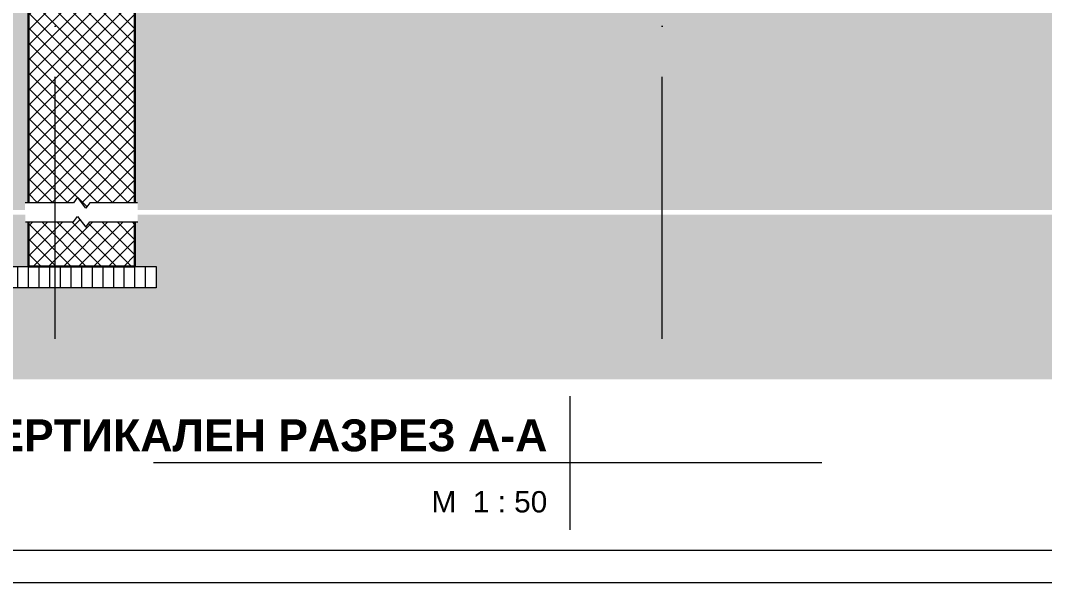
# Model space of a CAD drawing. Header units: centimetres. Extents: x 0 to 25250, y 0 to 2250.
# Drawn here: x 15858.1 to 16338.9, y 0 to 263.7 of the extents above; entities that cross this region are included whole.
import ezdxf

# ---------------------------------------------------------------- set-up
doc = ezdxf.new("R2010")
doc.units = ezdxf.units.CM
doc.linetypes.add('22-View-2$0$Dash dot', pattern=[79.375, 31.75, -23.8125, 0, -23.8125])
for name, color, linetype, lineweight in [('A-DETL', 7, 'Continuous', 9), ('A-DETL-GENF', 7, 'Continuous', 9), ('A-DETL-MBND', 7, 'Continuous', 9), ('A-FLOR-PATT', 7, 'Continuous', 9), ('A-WALL-PATT', 7, 'Continuous', 9), ('G-ANNO-TTLB', 7, 'Continuous', 9), ('S-GRID', 7, 'Continuous', 9)]:
    doc.layers.add(name, color=color, linetype=linetype, lineweight=lineweight)
doc.styles.add('22_xrefed$0$Arial', font='arial.ttf', dxfattribs={"height": 0.2})
doc.styles.add('22_xrefed$0$Arial_B', font='arialbd.ttf', dxfattribs={"height": 0.3})
pattern_1 = [(45, (16095.777, 627.4644), (-3.535534, 3.535534), []), (135, (16095.777, 627.4644), (-3.535534, -3.535534), [])]
pattern_2 = [(0, (16095.777, 627.464), (19.05, 19.05), [19.05, -19.05]), (0, (16095.777, 634.608), (19.05, 19.05), [19.05, -19.05]), (0, (16095.777, 641.752), (19.05, 19.05), [19.05, -19.05]), (90, (16098.159, 644.133), (-19.05, 19.05), [19.05, -19.05]), (90, (16105.302, 644.133), (-19.05, 19.05), [19.05, -19.05]), (90, (16112.446, 644.133), (-19.05, 19.05), [19.05, -19.05])]

# ---------------------------------------------------------------- blocks, each defined once
blk = doc.blocks.new('TEC_ОФИЦИАЛНА РАМКА - TEC_ОФИЦИАЛНА РАМКА-2548455-СГРАДА ТИП III - ВЕРТИКАЛНИ РАЗРЕЗИ 5-5_ А-А')
at = {"layer": 'G-ANNO-TTLB'}
for p, q in [((41.3208, -4.1462), (-13.1292, -4.1462)), ((-15.3792, -4.4462), (41.6208, -4.4462))]:
    blk.add_line(p, q, dxfattribs=at)
blk = doc.blocks.new('Viewport - TYPE-NAME SCALE LEVEL-1451543-СГРАДА ТИП III - ВЕРТИКАЛНИ РАЗРЕЗИ 5-5_ А-А')
at = {"layer": 'G-ANNO-TTLB'}
for p, q in [((0, -0.6268), (0, 0.6268)), ((2.3627, 0), (-3.9133, 0))]:
    blk.add_line(p, q, dxfattribs=at)
blk = doc.blocks.new('TEC-BREAKLINE - M_Break Line-2501834-A-A')
at = {"layer": 'A-DETL-GENF'}
for p, q in [((459.65, -113.79), (457.75, -116.33)), ((463.46, -118.87), (459.65, -113.79)), ((457.75, -116.33), (434.97, -116.33)), ((465.37, -116.33), (463.46, -118.87)), ((487.84, -116.33), (465.37, -116.33))]:
    blk.add_line(p, q, dxfattribs=at)
blk = doc.blocks.new('TEC-BREAKLINE - M_Break Line-2501920-A-A')
at = {"layer": 'A-DETL-GENF'}
for p, q in [((457.75, -125.31), (459.65, -122.77)), ((459.65, -122.77), (463.46, -127.85)), ((435.15, -125.31), (457.75, -125.31)), ((463.46, -127.85), (465.37, -125.31)), ((465.37, -125.31), (487.88, -125.31))]:
    blk.add_line(p, q, dxfattribs=at)

msp = doc.modelspace()

# ---------------------------------------------------------------- block references
at = {"layer": 'G-ANNO-TTLB', "xscale": 49.99999999999999, "yscale": 49.99999999999999, "zscale": 49.99999999999999}
msp.add_blockref('TEC_ОФИЦИАЛНА РАМКА - TEC_ОФИЦИАЛНА РАМКА-2548455-СГРАДА ТИП III - ВЕРТИКАЛНИ РАЗРЕЗИ 5-5_ А-А', (15818.96, 222.31), dxfattribs=at)

# ---------------------------------------------------------------- next in the draw order: hatches: boundary and pattern name
at = {"layer": 'A-DETL-GENF'}
h = msp.add_hatch(dxfattribs=at)
h.set_pattern_fill('FP2_34', color=256, style=0, pattern_type=2)
h.set_pattern_definition(pattern_2)
h.paths.add_polyline_path([(15248.03, 174.87), (15444.82, 174.87), (15444.82, 178.24), (15446.37, 178.24), (15446.37, 194.57), (15441.87, 194.57), (15441.87, 259.57), (15248.03, 259.57), (15248.03, 213.61)])
h.paths.add_polyline_path([(15483.84, 174.87), (15860.25, 174.87), (15860.25, 178.24), (15861.87, 178.24), (15861.87, 274.57), (15476.37, 274.57), (15476.37, 178.24), (15477.88, 178.24), (15477.88, 174.87)])
h.paths.add_polyline_path([(16832.72, 174.87), (16832.72, 284.57), (16599, 284.57), (16599, 194.57), (16584, 194.57), (16584, 178.24), (16585.25, 178.24), (16585.25, 174.87), (16733.67, 174.87)])
h.paths.add_polyline_path([(15913.12, 174.87), (16532.39, 174.87), (16532.39, 178.24), (16534, 178.24), (16534, 284.57), (15911.87, 284.57), (15911.87, 178.24), (15913.12, 178.24)])
h = msp.add_hatch(dxfattribs=at)
h.set_pattern_fill('FP2_34', color=256, style=0, pattern_type=2)
h.set_pattern_definition(pattern_2)
h.paths.add_polyline_path([(15842.29, 95.36), (16832.72, 95.36), (16832.72, 172.54), (16585.3, 172.54), (16585.3, 169.26), (16584, 169.26), (16584, 148.34), (16594, 148.34), (16594, 138.34), (16524, 138.34), (16524, 148.34), (16534, 148.34), (16534, 169.26), (16532.56, 169.26), (16532.56, 172.54), (15913.16, 172.54), (15913.16, 169.26), (15911.87, 169.26), (15911.87, 148.34), (15921.87, 148.34), (15921.87, 138.34), (15851.87, 138.34), (15851.87, 148.34), (15861.87, 148.34), (15861.87, 169.26), (15860.43, 169.26), (15860.43, 172.54), (15477.96, 172.54), (15477.96, 169.26), (15476.37, 169.26), (15476.37, 148.34), (15488.37, 148.34), (15488.37, 138.34), (15436.37, 138.34), (15436.37, 148.34), (15446.37, 148.34), (15446.37, 169.26), (15444.67, 169.26), (15444.67, 172.54), (15248.03, 172.54), (15248.03, 95.36), (15644.2, 95.36)])
at = {"layer": 'A-FLOR-PATT', "true_color": 0x787878}
h = msp.add_hatch(dxfattribs=at)
h.set_pattern_fill('FP2_35', color=8, angle=-90, style=0, pattern_type=2)
h.set_pattern_definition([(270, (15971.868, 114.5684), (5, -2e-14), [])])
h.paths.add_polyline_path([(15861.87, 138.34), (15921.87, 138.34), (15921.87, 148.34), (15851.87, 148.34), (15851.87, 138.34)])
h.paths.add_polyline_path([(16594, 138.34), (16594, 148.34), (16524, 148.34), (16524, 138.34), (16593.38, 138.34)])
h.paths.add_polyline_path([(15486.37, 138.34), (15486.37, 148.34), (15436.37, 148.34), (15436.37, 138.34), (15446.11, 138.34)])
at = {"layer": 'A-WALL-PATT'}
h = msp.add_hatch(dxfattribs=at)
h.set_pattern_fill('FP2_26', color=256, style=0, pattern_type=2)
h.set_pattern_definition(pattern_1)
h.paths.add_polyline_path([(15888.74, 175.7), (15890.65, 178.24), (15911.87, 178.24), (15911.87, 284.57), (15861.87, 284.57), (15861.87, 178.24), (15883.03, 178.24), (15884.93, 180.78), (15886.84, 178.24)])
h = msp.add_hatch(dxfattribs=at)
h.set_pattern_fill('FP2_26', color=256, style=0, pattern_type=2)
h.set_pattern_definition(pattern_1)
h.paths.add_polyline_path([(15861.87, 148.34), (15911.87, 148.34), (15911.87, 169.26), (15890.65, 169.26), (15888.74, 166.72), (15884.93, 171.8), (15883.03, 169.26), (15861.87, 169.26), (15861.87, 160.87)])

# ---------------------------------------------------------------- next in the draw order: linework, layer by layer
at = {"layer": 'A-DETL', "color": 7, "lineweight": 30}
for p, q in [((15911.87, 284.57), (15911.87, 178.24)), ((15861.87, 178.24), (15861.87, 274.57)), ((15861.87, 148.34), (15861.87, 169.26)), ((15911.87, 169.26), (15911.87, 148.34)), ((15861.87, 148.34), (15911.87, 148.34))]:
    msp.add_line(p, q, dxfattribs=at)
at = {"layer": 'A-DETL-MBND'}
for p, q in [((15851.87, 148.34), (15861.87, 148.34)), ((15911.87, 148.34), (15921.87, 148.34)), ((15921.87, 148.34), (15921.87, 138.34)), ((15921.87, 138.34), (15851.87, 138.34))]:
    msp.add_line(p, q, dxfattribs=at)
at = {"layer": 'S-GRID', "color": 1, "linetype": '22-View-2$0$Dash dot', "lineweight": 18, "true_color": 0xff0000}
for p, q in [((15874.37, 205.54), (15874.37, 976.37)), ((16159.37, 205.54), (16159.37, 976.37))]:
    msp.add_line(p, q, dxfattribs=at)
at = {"layer": 'S-GRID', "color": 1, "lineweight": 18, "true_color": 0xff0000}
for p, q in [((15874.37, 114.31), (15874.37, 205.54)), ((16159.37, 114.31), (16159.37, 205.54))]:
    msp.add_line(p, q, dxfattribs=at)

# ---------------------------------------------------------------- next in the draw order: block references
at = {"layer": 'A-DETL-GENF'}
for name in ['TEC-BREAKLINE - M_Break Line-2501834-A-A', 'TEC-BREAKLINE - M_Break Line-2501920-A-A']:
    msp.add_blockref(name, (15425.28, 294.57), dxfattribs=at)
at = {"layer": 'G-ANNO-TTLB', "xscale": 49.99999999999999, "yscale": 49.99999999999999, "zscale": 49.99999999999999}
msp.add_blockref('Viewport - TYPE-NAME SCALE LEVEL-1451543-СГРАДА ТИП III - ВЕРТИКАЛНИ РАЗРЕЗИ 5-5_ А-А', (16116.19, 56.11), dxfattribs=at)

# ---------------------------------------------------------------- next in the draw order: texts
at = {"layer": 'G-ANNO-TTLB', "attachment_point": 6, "line_spacing_factor": 0.936439}
for s, insert, char_height, width, style in [('\\pt60,120,180,240,300,360,420,480,540,600,660,720,780,840,900,960,1020,1080,1140,1200,1260,1320,1380,1440,1500,1560,1620,1680,1740,1800,1860,1920;{\\fArial|b1|i0|c204|p34;ВЕРТИКАЛЕН РАЗРЕЗ }A-A', (16105.5, 68.96), 15, 276.85, '22_xrefed$0$Arial_B'), ('\\pt60,120,180,240,300,360,420,480,540,600,660,720,780,840,900,960,1020,1080,1140,1200,1260,1320,1380,1440,1500,1560,1620,1680,1740,1800,1860,1920;M  1 : 50', (16105.42, 37.82), 10, 55.25, '22_xrefed$0$Arial')]:
    msp.add_mtext(s, dxfattribs=dict(at, insert=insert, char_height=char_height, width=width, style=style))

doc.saveas('drawing.dxf')
